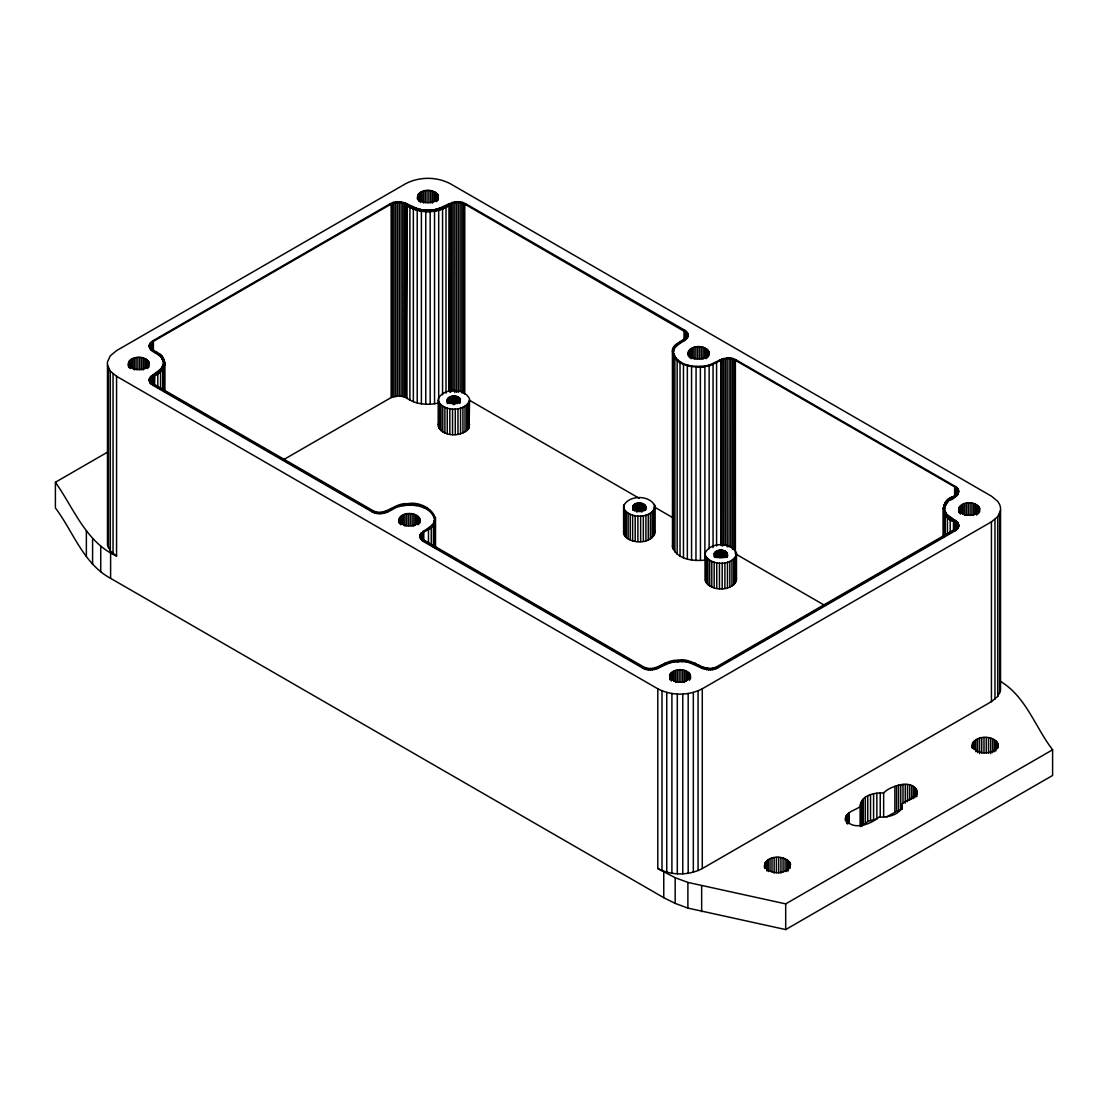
<?xml version="1.0" encoding="UTF-8"?>
<svg xmlns="http://www.w3.org/2000/svg" width="1108" height="1108" viewBox="0 0 1108 1108"><rect width="100%" height="100%" fill="white"/><g stroke="black" fill="none" stroke-linecap="round" stroke-linejoin="round"><path stroke-width="1.5" d="M153.361 384.753C156.99 370.335 148.901 375.39 150.356 383.631M438.699 402.952C427.633 405.611 415.071 404.434 405.777 397.44L405.985 204.938C403.27 201.005 395.321 201.947 391.152 204.08L152.627 341.79L149.4 345.461L149.815 343.577L152.627 340.932L390.418 203.65C403.589 196.296 414.544 212.016 427.965 209.897C441.386 212.016 452.327 196.296 465.512 203.65L684.758 330.226C696.253 339.782 673.609 342.358 673.47 351.721C673.152 342.414 685.45 342.566 688.11 335.419L688.11 336.278M398.977 522.602C397.301 511.688 416.566 510.608 419.877 519.181C418.367 527.962 402.093 528.045 398.977 520.234M447.383 399.517C448.214 405.168 459.598 405.168 460.443 399.517C457.853 393.409 444.377 395.501 447.383 403.603M645.784 509.957C648.18 502.256 635.119 500.691 632.737 506.536C633.665 512.021 643.845 512.076 645.784 507.201M654.925 533.336L654.925 506.079C650.064 494.694 628.471 494.694 623.596 506.079L623.596 533.336C627.917 545.579 655.756 544.79 654.454 530.192M654.925 506.079C652.681 519.25 628.264 519.375 623.596 507.658M690.492 675.409C689.148 684.453 670.936 684.453 669.592 675.409C672.888 666.85 692.154 667.93 690.492 678.844M688.123 355.668C686.461 344.754 705.727 343.674 709.023 352.233C707.527 361.028 691.24 361.097 688.123 353.286M727.347 557.047C729.743 549.333 716.668 547.768 714.286 553.626C715.228 559.111 725.394 559.166 727.347 554.277M736.488 580.426L736.488 553.155C731.612 541.784 710.02 541.784 705.145 553.155L705.145 580.426C709.826 592.143 734.23 592.018 736.488 578.847M736.488 553.155C734.23 566.34 709.826 566.465 705.145 554.748M735.38 553.792L735.38 360.322L954.625 486.897L954.625 496.315C940.041 499.306 940.041 518.696 954.625 521.688L954.639 530.289C951.135 517.228 958.351 519.818 957.672 528.142M958.752 508.475C960.082 517.505 978.295 517.505 979.638 508.475C976.342 499.902 957.077 500.996 958.752 511.896M283.482 459.723L391.152 397.564L399.323 395.805L405.777 397.44L406.968 205.589L405.985 204.938C418.921 213.512 436.995 213.512 449.931 204.938C452.646 201.005 460.596 201.947 464.764 204.08L687.015 332.94L687.015 332.081M449.931 204.938L448.989 391.318L448.948 205.589L449.931 204.938L450.139 392.287L450.153 203.955M164.926 392.26L164.926 362.191L160.577 355.031L153.375 350.779L153.375 341.361C145.771 345.654 154.94 352.053 159.483 353.715C169.233 360.239 162.918 373.438 153.375 376.152L160.577 371.9L164.926 364.74M957.672 524.68L957.312 526.743L954.625 529.402L716.848 666.684C703.164 673.567 691.946 656.642 677.75 660.313C665.492 659.011 655.437 673.387 643.236 666.684L423.99 540.095C420.223 538.613 420.015 533.28 423.782 531.66L423.782 540.288M149.4 344.602L149.248 346.499L149.248 345.641C149.677 353.604 161.865 353.147 163.125 361.194L160.702 356.014L158.638 354.075L158.638 354.92M149.248 380.432L149.248 379.573L149.815 381.637L152.627 384.282L371.873 510.871C381.471 516.647 390.625 508.669 399.296 505.553C411.317 502.824 430.749 504.057 434.461 518.253C428.685 503.738 408.312 503.226 395.514 507.603C388.742 512.173 379.795 516.259 371.873 511.73L152.627 385.141C141.685 376.526 161.602 372.662 163.125 364.878L160.702 370.058L158.638 372.011L158.638 371.152M163.125 365.737L163.125 360.335M164.164 365.834L164.483 362.607M954.625 521.688C943.157 518.779 938.988 502.547 951.19 497.45C955.969 496.439 960.761 489.778 954.625 486.897M943.517 509.001L943.836 505.774M944.875 505.871L944.875 506.73L949.362 499.611L945.789 503.655L944.556 509.001L944.556 508.143L944.875 511.273L947.298 515.594L944.875 510.414L944.875 511.273M433.851 522.339L433.851 523.198L434.53 519.887C434.391 529.264 411.747 531.826 423.242 541.383L642.488 667.958C654.925 675.104 665.423 660.88 677.847 661.781C692.168 658.429 703.705 675.423 717.582 667.958L955.373 530.677L958.185 528.031L958.752 525.109M860.39 826.623L860.39 804.366C862.772 794.63 875.085 792.622 883.644 792.968C890.361 785.337 917.064 777.359 917.189 794.602M917.189 792.497L914.862 796.181L902.175 803.674C902.355 814.795 887.785 817.565 879.032 817.039C871.068 824.255 851.983 831.471 845.473 818.826M421.788 532.99L419.89 536.189L419.89 535.344M423.021 531.244L423.021 532.103C450.236 522.533 426.248 499.528 407.55 503.752C394.919 502.076 385.072 517.339 372.62 510.442L153.375 383.853L151.311 382.177L150.328 379.144M709.134 548.875L709.134 365.765L704.882 366.596L704.882 560.08C693.373 561.396 676.836 559.568 672.487 546.895L672.431 350.821C671.656 341.347 694.467 339.547 684.01 330.655L684.01 341.029M673.138 541.743L672.487 546.895M764.478 865.583C768.37 875.348 788.716 875.251 790.586 864.268C786.611 853.866 763.412 854.739 764.478 867.689M128.362 363.992C131.478 371.803 147.752 371.72 149.248 362.939C145.951 354.366 126.686 355.446 128.362 366.36M417.508 197.058C420.625 204.869 436.898 204.786 438.408 196.005C435.112 187.432 415.846 188.512 417.508 199.426M438.242 424.738L438.713 423.187M438.242 400.639C443.117 412.024 464.709 412.024 469.57 400.639M469.099 427.882L469.57 399.06C464.709 387.675 443.117 387.675 438.242 399.06L438.242 426.331C443.131 437.425 462.465 437.328 469.099 427.882L469.099 402.204M623.596 531.757L624.067 530.192M860.39 804.366L860.487 806.333C855.542 810.447 843.784 812.109 845.473 820.931M943.836 506.633C945.47 498.697 956.01 498.572 958.711 491.758M949.362 500.47C955.068 498.863 963.337 490.983 955.373 486.467L736.128 359.892C726.529 354.117 717.375 362.094 708.704 365.211C696.655 367.87 678.511 366.762 673.539 353.355L675.838 358.992L680.783 363.036L680.783 362.178M107.476 365.044L110.301 371.138L116.562 376.304L657.792 688.788C671.406 695.907 688.664 695.907 702.278 688.788L991.438 521.84L997.699 516.674L1000.524 510.58M998.183 747.845C999.693 733.745 970.566 733.745 972.076 747.845M657.792 688.788L657.792 868.561C671.406 875.68 688.664 875.68 702.278 868.561L991.438 701.627L997.699 696.461L1000.524 690.367L1000.524 507.422L999.568 504.306L997.699 501.328L991.438 496.162L450.208 183.679C436.594 176.56 419.336 176.56 405.722 183.679L116.562 350.627L110.301 355.793L107.476 361.887L107.476 544.831L110.301 550.925L116.562 556.091L116.562 376.304M998.183 745.739C994.125 755.213 976.134 755.213 972.076 745.739M156.076 372.884L156.076 373.742L161.63 369.476L164.164 364.975M701.281 667.958L701.281 667.113L710.436 669.038L717.582 667.113L955.373 529.818L958.6 526.161M876.857 793.176L876.857 818.854L867.758 821.457L861.844 826.208L861.844 800.53M156.81 374.172L156.81 373.313L150.508 377.413L150.508 376.554M658.069 666.684L658.069 667.528L669.301 662.141L677.847 660.922M406.968 398.215L406.968 205.589C419.184 213.775 436.732 213.775 448.948 205.589M708.704 365.211L708.704 366.069C717.375 363.05 726.654 354.408 736.128 360.737L736.128 359.892M442.757 207.113L442.757 207.972L449.931 204.08M1000.219 681.268C1025.925 696.35 1035.204 727.25 1052.6 749.784L1052.6 775.462L785.697 929.57L687.888 908.089L675.174 903.394L663.761 897.688L110.606 578.334C83.211 563.487 73.183 531.535 55.4 507.935L55.4 482.257L107.587 452.119M658.069 667.528L665.603 663.498L673.525 661.365L673.525 662.21M954.625 496.315L951.19 498.295L951.19 497.45M419.918 537.338L419.918 536.48L423.242 540.524L642.488 667.113C648.734 670.451 656.67 669.301 662.252 665.119L662.252 665.977M886.442 817.039L896.621 811.319L900.735 810.211L900.735 784.533M657.792 868.561L675.174 877.716L687.888 882.411L785.697 903.879L1052.6 749.784M391.789 203.83L390.418 204.509L390.418 203.65M450.568 203.83L449.197 204.509L449.197 203.65M433.173 210.395L439.377 209.163L446.496 206.06L446.496 206.919M673.262 661.628L665.008 663.858L665.008 663M395.002 202.875L393.34 203.276L393.34 202.418M453.781 202.875L452.119 203.276L452.119 202.418M412.55 208.456L412.55 207.612C421.179 211.046 430.943 211.323 439.862 208.844L439.862 209.703M674.758 661.476L685.326 661.476M674.924 661.144L685.159 661.144M704.882 366.596C693.137 368.133 673.525 365.585 672.431 350.821M703.22 366.997L696.073 367.219M695.076 663L695.076 663.858L686.558 661.365L682.237 660.922L682.237 661.781M417.758 209.454L424.018 210.562M687.999 661.573L694.647 663.373L702.015 667.528L702.015 666.684M686.822 661.628L691.115 662.529L691.115 661.684M460.914 202.875L462.59 203.276L462.59 202.418M402.135 202.875L403.811 203.276L403.811 202.418M464.127 203.83L465.512 204.509L465.512 203.65M947.298 514.749L957.492 522.09L958.752 525.968M405.985 204.08L410.168 206.49L410.168 205.631M958.6 524.929L956.55 522.062L951.19 518.849L951.19 519.707M469.238 400.14L639.274 498.309M654.177 506.924L673.567 518.115M736.875 554.665L824.864 605.467M149.4 347.538L149.4 346.679L151.45 349.56L156.81 352.76L156.81 351.915M702.015 667.528L697.832 665.119L697.832 665.977M55.4 482.257C73.737 508.115 85.759 542.089 116.562 556.091M943.517 508.143L946.37 515.012L951.924 519.278L951.924 518.419M164.483 363.466L161.63 356.596L156.076 352.33L156.076 353.189M958.711 491.453L955.373 486.467M469.099 423.187L469.57 424.738M673.47 350.862L673.539 354.214M434.461 517.394L434.53 520.746M999.568 513.697L999.568 693.483M997.699 516.674L997.699 696.461M997.796 743.122L997.796 746.543M997.006 741.875L997.006 748.731M995.87 740.74L995.87 751.002M994.956 519.417L994.956 699.203M994.402 739.729L994.402 751.709M992.643 738.884L992.643 752.581M991.438 521.84L991.438 701.627M990.677 738.219L990.677 753.634M988.53 737.762L988.53 753.177M986.272 737.54L986.272 752.941M983.987 737.54L983.987 752.941M981.743 737.762L981.743 753.177M979.638 508.475L979.638 511.896M979.597 738.219L979.597 753.634M979.32 507.436L979.32 510.857M978.696 506.439L978.696 513.295M977.782 505.525L977.782 514.098M977.616 738.884L977.616 752.581M976.605 504.722L976.605 514.998M975.857 739.729L975.857 751.709M975.206 504.043L975.206 514.32M974.389 740.74L974.389 749.299M973.627 503.517L973.627 515.497M973.253 741.875L973.253 748.731M972.478 743.122L972.478 748.26M971.91 503.157L971.91 515.137M970.109 502.977L970.109 514.957M968.281 502.977L968.281 514.957M966.481 503.157L966.481 515.137M964.763 503.517L964.763 515.497M963.171 504.043L963.171 514.32M961.772 504.722L961.772 513.281M960.608 505.525L960.608 514.098M959.694 506.439L959.694 513.295M959.057 507.436L959.057 512.575M958.6 524.07L958.6 527.006M958.351 489.459L958.351 490.318M958.351 492.908L958.351 493.752M958.185 523.059L958.185 523.918M958.185 527.173L958.185 528.031M957.672 488.365L957.672 489.224M957.644 490.581L957.672 495.068M957.492 522.09L957.492 522.948M957.492 528.142L957.492 529.001M957.312 489.556L957.312 494.736M957.395 523.655L957.395 527.117M956.813 522.671L956.813 527.865M956.661 487.354L956.661 488.212M956.689 488.586L956.661 495.858M956.55 521.203L956.55 522.062M956.55 529.028L956.55 529.887M955.955 521.771L955.955 528.682M955.788 487.686L955.788 496.329M955.373 495.885L955.373 496.744M955.373 520.4L955.373 521.259M955.373 529.818L955.373 530.677M954.833 520.954L954.833 529.596M953.489 521.12L953.489 529.721M951.924 497.88L951.924 498.725M950.193 519.43L950.193 533.183M949.362 516.688L949.362 517.547M948.517 499.251L948.517 500.11M948.517 517.048L948.517 517.893M947.298 501.55L947.298 502.409M947.423 517.436L947.423 534.638M946.37 501.273L946.37 502.132M946.37 515.012L946.37 515.871M945.789 503.655L945.789 504.514M945.789 512.63L945.789 513.489M945.276 515.206L945.276 535.843M944.792 503.475L944.792 504.32M944.792 512.824L944.792 513.683M943.836 510.511L943.836 511.37M943.808 512.796L943.808 536.868M943.074 507.727L943.074 536.965M916.787 789.879L916.787 796.735M916.011 788.647L916.011 795.489M914.862 787.497L914.862 797.774M913.394 786.486L913.394 798.48M911.649 785.641L911.649 799.339M909.668 784.976L909.668 800.391M907.521 784.533L907.521 801.652M905.278 784.298L905.278 803.134M902.992 784.298L902.992 803.134M902.272 805.641L902.272 809.062M902.175 803.674L902.175 808.812M898.588 784.976L898.588 810.668M896.621 785.641L896.621 811.319M894.862 786.486L894.862 812.178M883.644 792.968L883.644 816.942M880.237 792.913L880.237 816.887M873.589 793.757L873.589 819.435M870.528 794.63L870.528 820.308M867.758 795.779L867.758 821.457M865.348 797.164L865.348 822.856M863.354 798.771L863.354 824.449M860.847 802.414L860.847 826.388M860.487 806.333L860.487 825.169M849.268 812.815L849.268 823.092M847.8 813.826L847.8 824.103M846.65 814.962L846.65 823.535M845.875 816.208L845.875 819.629M790.198 862.966L790.198 868.104M789.408 861.733L789.408 868.575M788.273 860.584L788.273 870.86M786.805 859.573L786.805 871.567M785.697 903.879L785.697 929.57M785.06 858.728L785.06 870.722M783.079 858.077L783.079 871.774M780.932 857.62L780.932 873.035M778.675 857.398L778.675 872.799M776.389 857.398L776.389 872.799M774.146 857.62L774.146 873.035M771.999 858.077L771.999 871.774M770.018 858.728L770.018 870.722M768.273 859.573L768.273 871.567M766.805 860.584L766.805 870.86M765.656 861.733L765.656 868.575M764.88 862.966L764.88 868.104M736.003 556.299L736.003 581.991M735.075 557.795L735.075 583.473M734.008 359.643L734.008 549.679M733.704 559.152L733.704 584.844M732.9 358.576L732.9 359.435M732.457 359.131L732.457 549.153M731.945 560.371L731.945 586.049M730.768 358.77L730.768 547.061M729.84 561.382L729.84 587.074M729.119 357.967L729.009 546.867M727.471 562.185L727.471 587.863M727.139 357.953L727.208 546.853M727.153 552.975L727.153 556.396M726.751 552.352L726.751 557.49M726.183 551.784L726.183 556.922M725.435 358.715L725.435 545.288M725.449 551.272L725.449 556.41M724.895 562.726L724.895 588.403M724.577 550.856L724.577 557.698M723.746 359.061L723.746 545.621M723.593 550.524L723.593 557.366M723.316 358.507L723.316 359.352M722.513 550.302L722.513 557.144M722.167 359.546L722.167 546.119M722.194 563.003L722.194 588.68M721.585 359.047L721.585 359.906M721.391 550.177L721.391 557.033M720.768 360.197L720.768 545.039M720.242 550.177L720.242 557.033M720.048 359.754L720.048 360.612M719.452 563.003L719.452 588.68M719.12 550.302L719.12 557.144M718.053 550.524L718.053 557.366M717.582 667.113L717.582 667.958M717.056 550.856L717.056 557.698M716.751 562.726L716.751 588.403M716.585 362.912L716.585 546.022M716.183 551.272L716.183 556.41M716.045 667.847L716.045 668.706M715.449 551.784L715.449 556.922M714.882 552.352L714.882 557.49M714.494 552.975L714.494 556.396M714.286 553.626L714.286 557.047M714.175 562.185L714.175 587.863M714.3 668.429L714.3 669.287M713.067 364.518L713.067 547.629M712.486 364.02L712.486 364.864M712.416 668.83L712.416 669.689M711.793 561.382L711.793 587.074M710.436 669.038L710.436 669.883M709.702 560.371L709.702 586.049M709.023 352.233L709.023 355.668M708.704 351.194L708.704 354.615M708.428 669.038L708.428 669.883M708.081 350.211L708.081 357.053M707.929 559.152L707.929 584.844M707.167 349.297L707.167 357.856M706.558 557.795L706.558 583.473M706.447 668.83L706.447 669.689M705.99 348.48L705.99 358.757M705.63 556.299L705.63 581.991M704.591 347.801L704.591 358.078M704.549 668.429L704.549 669.287M703.012 347.275L703.012 359.269M702.818 667.847L702.818 668.706M702.278 688.788L702.278 868.561M701.655 886.012L701.655 911.69M701.295 346.915L701.295 358.909M700.381 366.402L700.45 560.482M699.494 346.735L699.494 358.715M698.58 664.689L698.58 665.548L694.481 663.498L694.481 664.343M698.082 690.824L698.082 870.597M697.666 346.735L697.666 358.715M696.073 366.36L695.962 560.454M695.866 346.915L695.866 358.909M694.148 347.275L694.148 359.269M693.331 692.403L693.331 872.19M692.555 347.801L692.555 358.078M691.558 366.485L691.558 559.969M691.157 348.48L691.157 358.757M690.672 662.224L690.672 663.083M690.173 674.37L690.173 677.805M689.993 349.297L689.993 357.856M689.536 673.387L689.536 680.229M689.079 350.211L689.079 357.053M688.636 672.473L688.636 679.315M688.442 351.194L688.442 354.615M688.082 334.284L688.082 335.128L687.708 333.162M688.179 693.483L688.179 873.27M687.888 882.411L687.888 908.089M687.791 336.541L687.791 337.4M687.805 365.031L687.805 365.889M687.348 365.585L687.348 559.069M687.459 671.656L687.459 680.229M687.154 337.621L687.154 338.48M687.029 334.339L687.029 337.788M686.697 333.314L686.697 336.777M686.558 661.365L686.558 662.21M686.212 338.619L686.212 339.477M686.032 331.098L686.032 331.957M686.074 332.345L686.074 339.256M686.06 670.977L686.06 681.254M685.173 331.458L685.173 340.087M684.979 339.519L684.979 340.364M684.758 330.226L684.758 331.084M684.467 670.451L684.467 682.445M683.47 364.283L683.47 557.753M682.75 670.091L682.75 682.085M682.777 694.037L682.777 873.824M682.32 660.313L682.32 661.171M680.949 669.911L680.949 681.891M680.284 341.929L680.284 342.788M680.035 362.607L680.035 556.091M679.121 669.911L679.121 681.891M678.013 360.28L678.013 361.139M677.75 660.313L677.847 661.781M677.611 343.868L677.611 344.726M677.32 670.091L677.32 682.085M677.293 694.037L677.293 873.824M677.154 360.626L677.154 554.111M675.838 358.133L675.838 358.992M675.603 670.451L675.603 682.445M675.548 346.056L675.548 346.915M675.174 877.716L675.174 903.394M674.883 358.396L674.883 551.867M674.329 355.806L674.329 356.651M674.149 348.411L674.149 349.269M674.024 670.977L674.024 681.254M673.318 355.959L673.318 549.443M672.625 671.656L672.625 680.229M671.905 693.483L671.905 873.27M671.448 672.473L671.448 681.032M670.534 673.387L670.534 680.229M669.911 674.37L669.911 679.509M669.412 662.224L669.412 663.083M668.969 661.684L668.969 662.529M666.753 692.403L666.753 872.19M665.603 663.498L665.603 664.343M663.761 872.01L663.761 897.688M662.002 690.824L662.002 870.597M661.504 664.689L661.504 665.548M658.803 667.113L658.803 667.958M657.432 667.792L657.432 668.636M655.881 668.332L655.881 669.19M654.454 504.514L654.454 534.901M654.219 668.733L654.219 669.592M653.512 510.705L653.512 536.383M652.46 668.969L652.46 669.828M652.141 512.076L652.141 537.754M650.645 669.052L650.645 669.911M650.382 513.281L650.382 538.973M648.845 668.969L648.845 669.828M648.277 514.306L648.277 539.984M647.086 668.733L647.086 669.592M645.909 515.095L645.909 540.773M645.59 505.885L645.59 509.306M645.41 668.332L645.41 669.19M645.202 505.262L645.202 510.4M644.634 504.694L644.634 509.832M643.9 504.195L643.9 511.037M643.873 667.792L643.873 668.636M643.332 515.635L643.332 541.313M643.028 503.766L643.028 510.608M642.488 667.113L642.488 667.958M642.031 503.434L642.031 511.993M640.964 503.212L640.964 511.771M640.632 515.913L640.632 541.59M639.828 503.101L639.828 511.661M638.693 503.101L638.693 511.661M637.889 515.913L637.889 541.59M637.571 503.212L637.571 511.771M636.491 503.434L636.491 511.993M635.507 503.766L635.507 510.608M635.189 515.635L635.189 541.313M634.635 504.195L634.635 511.037M633.901 504.694L633.901 509.832M633.319 505.262L633.319 510.4M632.931 505.885L632.931 509.306M632.737 506.536L632.737 509.957M632.613 515.095L632.613 540.773M630.244 514.306L630.244 539.984M628.139 513.281L628.139 538.973M626.38 512.076L626.38 537.754M625.009 510.705L625.009 536.383M624.067 504.514L624.067 534.901M468.158 403.686L468.158 429.378M466.787 405.057L466.787 430.749M465.028 406.276L465.028 431.954M464.764 204.08L464.764 394.102M463.393 203.415L463.393 393.437M462.936 407.287L462.936 432.979M461.842 202.889L461.842 392.911M460.554 408.076L460.554 433.768M460.236 398.88L460.236 402.301M460.152 202.529L460.152 390.819M459.848 398.257L459.848 403.395M459.28 397.689L459.28 402.813M459.155 201.781L459.155 202.639M458.393 202.335L458.393 392.357M458.546 397.176L458.546 402.315M457.978 408.617L457.978 434.308M457.673 396.747L457.673 403.603M457.355 201.698L457.355 202.556M456.593 202.321L456.593 392.343M456.676 396.429L456.676 403.27M455.61 396.193L455.61 403.049M455.54 201.781L455.54 202.639M455.277 408.894L455.277 434.585M454.82 202.487L454.82 392.509M454.474 396.082L454.474 404.642M453.338 396.082L453.338 404.642M453.13 202.819L453.13 391.11M452.535 408.894L452.535 434.585M452.216 396.193L452.216 403.049M451.552 203.318L451.552 391.609M451.136 396.429L451.136 403.27M450.153 396.747L450.153 403.603M449.834 408.617L449.834 434.308M449.28 397.176L449.28 402.315M448.546 397.689L448.546 402.813M447.964 398.257L447.964 403.395M447.577 398.88L447.577 402.301M447.258 408.076L447.258 433.768M446.012 207.501L446.012 393.243M445.748 205.631L445.748 206.49M444.89 407.287L444.89 432.979M443.366 207.612L443.366 208.456M442.784 406.276L442.784 431.954M442.563 209.093L442.563 394.836M441.026 405.057L441.026 430.749M439.654 403.686L439.654 429.378M439.377 208.304L439.377 209.163M438.699 210.326L438.713 427.882M438.089 194.953L438.089 200.091M437.466 193.969L437.466 200.811M436.552 193.055L436.552 201.614M436.053 209.758L436.053 210.617M435.735 209.177L435.735 210.035M435.513 517.339L435.513 548.432M435.375 192.252L435.375 200.811M434.862 522.491L434.862 546.673M434.53 211.171L434.53 403.797M433.976 191.573L433.976 201.836M433.671 514.957L433.671 515.816M433.422 524.943L433.422 547.407M432.397 191.033L432.397 203.027M432.452 524.693L432.452 525.552M432.065 210.312L432.065 211.171M432.162 512.63L432.162 513.489M431.261 527.214L431.261 544.485M430.68 190.673L430.68 202.667M430.389 526.882L430.389 527.74M430.167 211.6L430.167 404.226M429.987 510.483L429.987 511.328M428.879 190.493L428.879 202.487M428.477 529.25L428.477 543.058M427.965 210.492L427.965 211.351M427.716 528.835L427.716 529.679M427.217 508.572L427.217 509.431M427.051 190.493L427.051 202.487M425.749 211.6L425.749 404.226M425.25 190.673L425.25 202.667M423.865 210.312L423.865 211.171M423.921 506.979L423.921 507.824M423.533 191.033L423.533 203.027M423.242 540.524L423.242 541.383M422.66 532.463L422.66 539.374M421.94 191.573L421.94 201.836M421.968 539.651L421.968 540.51M421.802 533.377L421.802 540.288M421.386 211.171L421.386 403.797M421.22 534.361L421.22 537.809M420.985 538.668L420.985 539.527M420.846 533.128L420.846 533.987M420.541 192.252L420.541 202.515M420.292 537.602L420.292 538.46M420.181 209.177L420.181 210.035M420.195 505.719L420.195 506.578M420.209 534.208L420.209 535.067M419.863 209.758L419.863 210.617M419.877 519.181L419.877 522.602M419.364 193.055L419.364 201.614M419.558 518.142L419.558 523.281M418.921 517.145L418.921 524.001M418.464 193.969L418.464 200.811M418.007 516.231L418.007 524.79M417.827 194.953L417.827 198.387M417.217 210.326L417.217 402.952M416.843 515.428L416.843 523.987M416.539 208.304L416.539 209.163M416.165 504.846L416.165 505.705M416.054 208.844L416.054 209.703M415.445 514.749L415.445 525.012M413.852 514.223L413.852 526.203M413.353 209.093L413.353 401.719M413.173 207.113L413.173 207.972L409.42 206.06L409.42 206.919M412.134 513.863L412.134 525.843M411.927 504.389L411.927 505.248M410.334 513.669L410.334 525.663M409.905 207.501L409.905 400.126M408.506 513.669L408.506 525.663M407.619 504.362L407.619 505.206M406.719 203.65L406.719 204.509L405.348 202.972M406.705 513.863L406.705 525.843M405.777 203.955L405.777 397.44M404.988 514.223L404.988 526.203M404.365 203.318L404.365 396.789M403.367 504.749L403.367 505.608M403.409 514.749L403.409 525.012M402.786 202.819L402.786 396.304M402.01 515.428L402.01 523.987M401.096 202.487L401.096 395.958M400.833 516.231L400.833 524.79M400.376 201.781L400.376 202.639M399.919 517.145L399.919 524.001M399.323 202.321L399.323 395.805M399.296 505.553L399.296 506.411M399.296 518.142L399.296 523.281M398.575 201.698L398.575 202.556M397.523 202.335L397.523 395.819M396.761 201.781L396.761 202.639M395.764 202.529L395.764 396.013M395.514 506.744L395.514 507.603M394.074 202.889L394.074 396.373M392.523 203.415L392.523 396.886M392.135 508.295L392.135 509.14M391.152 204.08L391.152 397.564M387.952 510.996L387.952 511.854M386.415 511.702L386.415 512.561M384.684 512.256L384.684 513.115M382.814 512.63L382.814 513.475M380.861 512.796L380.861 513.655M378.881 512.782L378.881 513.641M376.942 512.575L376.942 513.433M375.1 512.173L375.1 513.032M373.396 511.605L373.396 512.464M371.873 510.871L371.873 511.73M164.164 360.239L164.164 361.097M164.192 367.26L164.192 391.332M163.208 357.939L163.208 358.784M163.208 367.288L163.208 368.147M162.724 369.67L162.724 390.307M162.211 358.119L162.211 358.978M162.211 367.094L162.211 367.953M161.63 355.737L161.63 356.596M161.63 369.476L161.63 370.335M160.702 356.014L160.702 356.873M160.702 369.199L160.702 370.058M160.577 371.9L160.577 389.102M159.483 353.715L159.483 354.574M159.483 371.499L159.483 372.357M157.807 373.895L157.807 387.648M153.167 375.418L153.167 384.06M152.627 340.932L152.627 341.79M152.627 350.35L152.627 351.208M152.627 374.864L152.627 375.723M152.627 384.282L152.627 385.141M152.212 342.15L152.212 349.062M152.045 376.235L152.045 383.146M151.45 341.721L151.45 342.58M151.45 349.56L151.45 350.405M151.45 375.667L151.45 376.526M151.45 383.493L151.45 384.351M151.311 343.051L151.311 349.962M151.187 377.136L151.187 382.329M150.688 344.02L150.688 349.2M150.508 342.621L150.508 343.48M150.508 348.66L150.508 349.519M150.605 378.119L150.508 383.451M150.356 345.045L150.356 348.494M149.815 343.577L149.815 344.436M149.815 347.704L149.815 348.549M149.815 377.523L149.4 379.393L149.4 378.534M149.815 381.637L149.815 382.495M149.4 380.626L149.4 381.471M148.943 361.901L148.943 367.039M148.306 360.903L148.306 367.759M147.392 359.989L147.392 368.549M146.228 359.186L146.228 367.745M144.829 358.507L144.829 368.784M143.237 357.981L143.237 369.961M141.519 357.621L141.519 369.601M139.719 357.441L139.719 369.421M137.891 357.441L137.891 369.421M136.09 357.621L136.09 369.601M134.373 357.981L134.373 369.961M132.794 358.507L132.794 368.784M131.395 359.186L131.395 367.745M130.218 359.989L130.218 368.549M129.304 360.903L129.304 367.759M128.68 361.901L128.68 367.039M113.044 373.881L113.044 553.668M110.606 552.657L110.606 578.334M110.301 371.138L110.301 550.925M108.432 368.161L108.432 547.948M100.731 546.064L100.731 571.742M92.587 538.71L92.587 564.401M86.369 530.774L86.369 556.451M154.511 375.584L154.441 384.213L154.511 375.584"/></g></svg>
